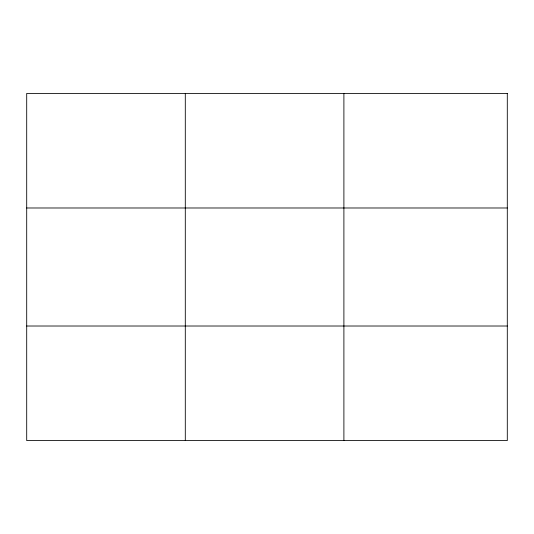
<?xml version="1.0" encoding="UTF-8"?>
<svg xmlns="http://www.w3.org/2000/svg" width="534" height="534" viewBox="0 0 534 534"><rect width="100%" height="100%" fill="white"/><g stroke="black" fill="none" stroke-linecap="round" stroke-linejoin="round"><path stroke-width="0.8" d="M185.298 93.423L185.298 440.577M343.896 93.423L343.896 440.577M26.7 207.986L507.3 207.986M26.7 326.014L507.3 326.014M507.3 93.423L507.3 440.577L26.7 440.577L26.7 93.423L507.3 93.423"/></g></svg>
